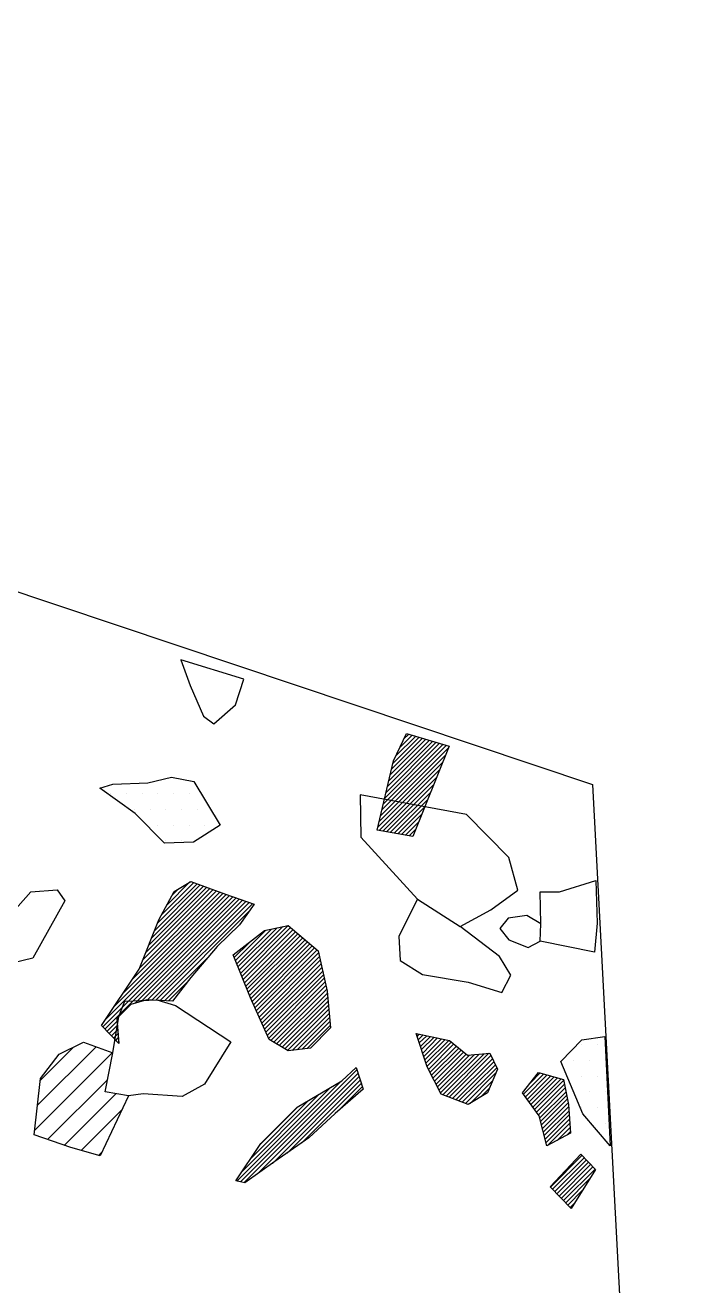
# Model space of a CAD drawing. Header units: metres. Extents: x -9.01 to -4.89, y -17.74 to -14.06.
# Drawn here: x -5.412 to -4.886, y -15.605 to -14.6 of the extents above; entities that cross this region are included whole.
import ezdxf

# ---------------------------------------------------------------- set-up
doc = ezdxf.new("R2010")
doc.units = ezdxf.units.M
doc.header["$LTSCALE"] = 25
doc.header["$MEASUREMENT"] = 0
doc.linetypes.add('STRICHPUNKTX2', pattern=[2, 1, -0.5, 0, -0.5])
doc.layers.get('0').update_dxf_attribs({"linetype": 'CONTINUOUS'})
for name, color, linetype in [('FEUER', 1, 'CONTINUOUS'), ('GRABUNGSGRENZE', 3, 'STRICHPUNKTX2'), ('KNOCHEN', 2, 'CONTINUOUS'), ('KNOCHENSCHRAFF', 2, 'CONTINUOUS'), ('STEINE', 4, 'CONTINUOUS'), ('STEINESCHRAFF', 4, 'CONTINUOUS')]:
    doc.layers.add(name, color=color, linetype=linetype)

# ---------------------------------------------------------------- blocks, each defined once
blk = doc.blocks.new('*X9')
at = {"color": 0}
for p, q in [((-511.66, -1518.23), (-510.09, -1516.66)), ((-511.36, -1517.57), (-510.37, -1516.58)), ((-511.05, -1516.91), (-510.64, -1516.5)), ((-512.9, -1523), (-507.46, -1517.56)), ((-512.79, -1522.54), (-507.64, -1517.39)), ((-512.68, -1522.07), (-507.91, -1517.31)), ((-512.56, -1521.61), (-508.19, -1517.23)), ((-512.45, -1521.14), (-508.46, -1517.15)), ((-512.34, -1520.67), (-508.73, -1517.07)), ((-512.23, -1520.21), (-509, -1516.98)), ((-512.12, -1519.74), (-509.28, -1516.9)), ((-512.01, -1519.28), (-509.55, -1516.82)), ((-511.89, -1518.81), (-509.82, -1516.74)), ((-513.01, -1523.47), (-507.7, -1518.15)), ((-513.12, -1523.93), (-507.94, -1518.75)), ((-513.01, -1524.17), (-508.18, -1519.34)), ((-512.71, -1524.22), (-508.41, -1519.93)), ((-512.41, -1524.28), (-508.65, -1520.52)), ((-512.11, -1524.33), (-508.89, -1521.12)), ((-511.81, -1524.38), (-509.13, -1521.71)), ((-511.51, -1524.44), (-509.37, -1522.3)), ((-511.21, -1524.49), (-509.61, -1522.89)), ((-510.91, -1524.54), (-509.85, -1523.48)), ((-510.61, -1524.6), (-510.09, -1524.08)), ((-531.37, -1533.34), (-526.73, -1528.7)), ((-531.13, -1532.75), (-526.99, -1528.61)), ((-530.9, -1532.16), (-527.25, -1528.51)), ((-530.66, -1531.57), (-527.51, -1528.42)), ((-530.32, -1530.88), (-527.77, -1528.32)), ((-529.9, -1530.1), (-528.08, -1528.28)), ((-535.02, -1539.82), (-524.66, -1529.46)), ((-534.85, -1539.3), (-524.92, -1529.37)), ((-534.85, -1540), (-524.4, -1529.55)), ((-534.14, -1538.23), (-525.18, -1529.27)), ((-533.42, -1537.16), (-525.44, -1529.18)), ((-532.71, -1536.09), (-525.7, -1529.08)), ((-532.42, -1537.92), (-524.14, -1529.64)), ((-532.08, -1535.11), (-525.96, -1528.99)), ((-531.93, -1537.79), (-523.88, -1529.74)), ((-531.85, -1534.52), (-526.22, -1528.89)), ((-531.61, -1533.93), (-526.48, -1528.8)), ((-529.48, -1529.33), (-529, -1528.85)), ((-531.46, -1537.67), (-523.62, -1529.83)), ((-531.12, -1537.69), (-523.36, -1529.92)), ((-530.79, -1537.71), (-523.1, -1530.02)), ((-530.45, -1537.72), (-523.37, -1530.64)), ((-524.04, -1535.56), (-520.24, -1531.76)), ((-524.45, -1534.55), (-522.03, -1532.13)), ((-524.35, -1534.8), (-521.58, -1532.03)), ((-524.25, -1535.05), (-521.13, -1531.93)), ((-524.14, -1535.31), (-520.67, -1531.84)), ((-523.94, -1535.81), (-520.05, -1531.92)), ((-523.84, -1536.06), (-519.86, -1532.08)), ((-523.74, -1536.31), (-519.67, -1532.24)), ((-523.63, -1536.57), (-519.47, -1532.4)), ((-523.53, -1536.82), (-519.28, -1532.57)), ((-523.43, -1537.07), (-519.09, -1532.73)), ((-581.37, -1536.67), (-578.29, -1533.59)), ((-581.31, -1536.96), (-577.99, -1533.64)), ((-581.25, -1537.26), (-577.71, -1533.72)), ((-581.22, -1536.17), (-578.59, -1533.54)), ((-580.8, -1535.4), (-578.89, -1533.48)), ((-580.79, -1535.03), (-579.19, -1533.43)), ((-580.78, -1534.67), (-579.6, -1533.48)), ((-580.37, -1539.56), (-574.29, -1533.48)), ((-580.19, -1539.74), (-574.01, -1533.56)), ((-580.01, -1539.91), (-573.74, -1533.64)), ((-579.83, -1540.08), (-573.47, -1533.72)), ((-524.55, -1534.3), (-523.34, -1533.09)), ((-523.33, -1537.32), (-518.9, -1532.89)), ((-523.23, -1537.57), (-518.71, -1533.05)), ((-523.12, -1537.81), (-518.52, -1533.22)), ((-523.01, -1538.06), (-518.33, -1533.38)), ((-522.9, -1538.3), (-518.14, -1533.54)), ((-522.79, -1538.55), (-517.94, -1533.7)), ((-581.19, -1537.55), (-577.49, -1533.85)), ((-581.13, -1537.84), (-577.26, -1533.98)), ((-581.06, -1538.13), (-577.04, -1534.11)), ((-581, -1538.43), (-576.82, -1534.24)), ((-580.94, -1538.72), (-576.59, -1534.37)), ((-580.88, -1539.01), (-576.37, -1534.5)), ((-580.77, -1534.3), (-580.62, -1534.16)), ((-580.73, -1539.22), (-576.15, -1534.63)), ((-580.55, -1539.39), (-575.21, -1534.05)), ((-579.65, -1540.25), (-573.19, -1533.8)), ((-579.23, -1540.19), (-573.06, -1534.02)), ((-578.79, -1540.11), (-573.04, -1534.35)), ((-578.36, -1540.02), (-573.02, -1534.69)), ((-530.11, -1537.74), (-526.5, -1534.13)), ((-522.68, -1538.79), (-517.82, -1533.93)), ((-522.57, -1539.04), (-517.75, -1534.22)), ((-522.46, -1539.28), (-517.69, -1534.51)), ((-577.95, -1539.97), (-573, -1535.02)), ((-577.64, -1540.02), (-572.98, -1535.36)), ((-577.34, -1540.07), (-572.97, -1535.69)), ((-522.35, -1539.52), (-517.63, -1534.8)), ((-522.24, -1539.77), (-517.56, -1535.09)), ((-522.13, -1540.01), (-517.5, -1535.38)), ((-522.02, -1540.26), (-517.43, -1535.67)), ((-577.04, -1540.11), (-572.95, -1536.03)), ((-576.73, -1540.16), (-572.93, -1536.36)), ((-576.43, -1540.21), (-572.91, -1536.7)), ((-529.77, -1537.75), (-528.34, -1536.32)), ((-521.91, -1540.5), (-517.37, -1535.95)), ((-521.81, -1540.75), (-517.3, -1536.24)), ((-521.62, -1540.91), (-517.24, -1536.53)), ((-576.12, -1540.26), (-572.89, -1537.03)), ((-575.86, -1540.36), (-572.87, -1537.37)), ((-575.6, -1540.45), (-572.86, -1537.7)), ((-521.4, -1541.05), (-517.17, -1536.82)), ((-521.18, -1541.18), (-517.12, -1537.13)), ((-520.96, -1541.31), (-517.1, -1537.45)), ((-520.73, -1541.44), (-517.07, -1537.78)), ((-575.34, -1540.54), (-572.84, -1538.04)), ((-575.08, -1540.64), (-572.82, -1538.37)), ((-574.81, -1540.72), (-572.8, -1538.71)), ((-520.51, -1541.57), (-517.04, -1538.1)), ((-520.29, -1541.71), (-517.01, -1538.42)), ((-519.93, -1541.7), (-516.98, -1538.75)), ((-574.41, -1540.67), (-572.78, -1539.04)), ((-574, -1540.62), (-572.76, -1539.38)), ((-573.6, -1540.57), (-572.75, -1539.71)), ((-534.68, -1540.18), (-533.89, -1539.39)), ((-534.5, -1540.36), (-533.86, -1539.72)), ((-519.53, -1541.66), (-516.95, -1539.07)), ((-519.13, -1541.61), (-516.92, -1539.4)), ((-518.73, -1541.56), (-516.89, -1539.72)), ((-573.2, -1540.52), (-572.73, -1540.05)), ((-572.8, -1540.47), (-572.71, -1540.38)), ((-570.37, -1555.72), (-555.12, -1540.48)), ((-570.3, -1556.01), (-554.98, -1540.69)), ((-570.28, -1555.28), (-555.27, -1540.27)), ((-570.2, -1554.85), (-555.94, -1540.58)), ((-534.33, -1540.54), (-533.84, -1540.05)), ((-534.16, -1540.72), (-533.81, -1540.38)), ((-533.98, -1540.9), (-533.79, -1540.71)), ((-509.97, -1540.58), (-509.8, -1540.4)), ((-509.88, -1540.85), (-509.5, -1540.47)), ((-509.8, -1541.11), (-509.21, -1540.53)), ((-509.71, -1541.38), (-508.92, -1540.59)), ((-509.62, -1541.64), (-508.63, -1540.65)), ((-509.53, -1541.91), (-508.34, -1540.71)), ((-509.45, -1542.18), (-508.04, -1540.77)), ((-570.11, -1554.41), (-556.91, -1541.2)), ((-568.83, -1552.77), (-557.88, -1541.82)), ((-559.54, -1545.6), (-554.84, -1540.9)), ((-558.6, -1545.01), (-554.69, -1541.11)), ((-557.65, -1544.42), (-554.55, -1541.32)), ((-556.71, -1543.83), (-554.4, -1541.53)), ((-555.76, -1543.23), (-554.26, -1541.74)), ((-533.81, -1541.08), (-533.76, -1541.03)), ((-509.36, -1542.44), (-507.75, -1540.83)), ((-509.27, -1542.71), (-507.46, -1540.9)), ((-509.19, -1542.98), (-507.24, -1541.03)), ((-509.07, -1543.21), (-507.05, -1541.19)), ((-508.95, -1543.45), (-506.85, -1541.35)), ((-508.83, -1543.68), (-506.66, -1541.51)), ((-508.71, -1543.91), (-506.47, -1541.67)), ((-568.95, -1552.54), (-558.85, -1542.44)), ((-554.81, -1542.64), (-554.12, -1541.95)), ((-508.59, -1544.15), (-506.27, -1541.83)), ((-508.47, -1544.38), (-506.08, -1541.99)), ((-508.35, -1544.61), (-505.8, -1542.07)), ((-508.23, -1544.85), (-505.41, -1542.03)), ((-508.11, -1545.08), (-505.03, -1542)), ((-507.92, -1545.24), (-504.64, -1541.97)), ((-507.66, -1545.34), (-504.25, -1541.93)), ((-507.41, -1545.44), (-504.09, -1542.12)), ((-507.15, -1545.54), (-503.97, -1542.36)), ((-506.89, -1545.63), (-503.86, -1542.6)), ((-569.2, -1552.08), (-560.8, -1543.68)), ((-569.08, -1552.31), (-559.83, -1543.06)), ((-523.75, -1552.23), (-514.77, -1543.26)), ((-522.7, -1551.54), (-514.68, -1543.52)), ((-521.51, -1550.7), (-514.6, -1543.79)), ((-506.64, -1545.73), (-503.74, -1542.84)), ((-506.38, -1545.83), (-503.63, -1543.08)), ((-506.12, -1545.93), (-503.7, -1543.5)), ((-501.5, -1545.19), (-499.88, -1543.57)), ((-501.35, -1545.4), (-499.61, -1543.65)), ((-501.2, -1545.6), (-499.33, -1543.73)), ((-501.06, -1545.81), (-499.05, -1543.8)), ((-500.98, -1544.31), (-500.16, -1543.49)), ((-569.32, -1551.84), (-561.77, -1544.29)), ((-524.33, -1552.11), (-516.91, -1544.69)), ((-524.04, -1552.17), (-516.05, -1544.19)), ((-520.33, -1549.88), (-514.51, -1544.06)), ((-519.15, -1549.06), (-514.42, -1544.33)), ((-516.23, -1546.48), (-514.34, -1544.59)), ((-505.76, -1545.92), (-503.96, -1544.12)), ((-504.88, -1545.38), (-504.23, -1544.74)), ((-500.91, -1546.01), (-498.78, -1543.88)), ((-500.76, -1546.22), (-498.5, -1543.96)), ((-500.61, -1546.42), (-498.3, -1544.11)), ((-500.46, -1546.63), (-498.24, -1544.4)), ((-500.31, -1546.83), (-498.18, -1544.69)), ((-567.84, -1549.66), (-563.71, -1545.53)), ((-567.72, -1549.89), (-562.74, -1544.91)), ((-523.9, -1551.32), (-517.77, -1545.19)), ((-523.17, -1550.25), (-518.62, -1545.69)), ((-500.21, -1547.08), (-498.11, -1544.99)), ((-500.14, -1547.36), (-498.05, -1545.28)), ((-500.06, -1547.64), (-497.99, -1545.57)), ((-568.19, -1548.95), (-565.98, -1546.74)), ((-568.07, -1549.19), (-565.29, -1546.4)), ((-567.96, -1549.42), (-564.6, -1546.06)), ((-522.45, -1549.17), (-519.48, -1546.2)), ((-499.99, -1547.92), (-497.93, -1545.87)), ((-499.92, -1548.21), (-497.89, -1546.18)), ((-499.85, -1548.49), (-497.87, -1546.51)), ((-499.78, -1548.77), (-497.85, -1546.84)), ((-499.7, -1549.05), (-497.83, -1547.17)), ((-499.59, -1549.29), (-497.8, -1547.5)), ((-498.82, -1548.87), (-497.78, -1547.84)), ((-568.54, -1548.24), (-568.54, -1548.24)), ((-568.43, -1548.48), (-568.05, -1548.1)), ((-568.31, -1548.71), (-567.56, -1547.96)), ((-498.04, -1548.45), (-497.76, -1548.17)), ((-499.36, -1552.6), (-496.84, -1550.07)), ((-499.19, -1552.77), (-496.67, -1550.25)), ((-499.01, -1552.95), (-496.49, -1550.43)), ((-498.84, -1553.13), (-496.32, -1550.61)), ((-498.66, -1553.31), (-496.15, -1550.8)), ((-570.17, -1556.23), (-565.19, -1551.25)), ((-498.49, -1553.49), (-495.97, -1550.98)), ((-498.31, -1553.67), (-495.8, -1551.16)), ((-570.03, -1556.44), (-565.48, -1551.89)), ((-569.89, -1556.66), (-565.77, -1552.54)), ((-498.14, -1553.85), (-496.21, -1551.92)), ((-497.97, -1554.03), (-496.79, -1552.85)), ((-570.03, -1553.97), (-569.05, -1552.99)), ((-569.76, -1556.88), (-566.06, -1553.18)), ((-569.62, -1557.1), (-566.02, -1553.49)), ((-569.48, -1557.31), (-565.9, -1553.73)), ((-497.79, -1554.21), (-497.37, -1553.79)), ((-569.33, -1557.51), (-565.78, -1553.97)), ((-569.11, -1557.65), (-565.67, -1554.2)), ((-568.89, -1557.78), (-565.56, -1554.45)), ((-568.67, -1557.92), (-565.47, -1554.71)), ((-568.45, -1558.05), (-565.38, -1554.98)), ((-568.24, -1558.18), (-565.29, -1555.24)), ((-568.02, -1558.32), (-565.2, -1555.5)), ((-567.8, -1558.45), (-565.11, -1555.77)), ((-567.41, -1558.42), (-565.02, -1556.03)), ((-567.02, -1558.38), (-565.03, -1556.39)), ((-566.63, -1558.34), (-565.09, -1556.8)), ((-566.24, -1558.31), (-565.14, -1557.21))]:
    blk.add_line(p, q, dxfattribs=at)
blk = doc.blocks.new('*X16')
at = {"color": 0}
for p, q in [((-540.21, -1546.07), (-535.55, -1541.41)), ((-539.98, -1544.08), (-537.34, -1541.43)), ((-540.43, -1548.06), (-534.26, -1541.89)), ((-539.41, -1548.81), (-534.62, -1544.02)), ((-538.1, -1549.27), (-533.99, -1545.15)), ((-536.75, -1549.68), (-533.51, -1546.44)), ((-535.37, -1550.07), (-535.05, -1549.75))]:
    blk.add_line(p, q, dxfattribs=at)
blk = doc.blocks.new('*X17')
at = {"color": 0}
for p, q in [((-534.375, -1521.25), (-534.375, -1521.25)), ((-533.125, -1521.25), (-533.125, -1521.25)), ((-531.875, -1521.25), (-531.875, -1521.25)), ((-530.625, -1521.25), (-530.625, -1521.25)), ((-529.375, -1521.25), (-529.375, -1521.25)), ((-528.125, -1521.25), (-528.125, -1521.25)), ((-532.5, -1522.5), (-532.5, -1522.5)), ((-531.25, -1522.5), (-531.25, -1522.5)), ((-530, -1522.5), (-530, -1522.5)), ((-528.75, -1522.5), (-528.75, -1522.5)), ((-527.5, -1522.5), (-527.5, -1522.5)), ((-530.625, -1523.75), (-530.625, -1523.75)), ((-529.375, -1523.75), (-529.375, -1523.75)), ((-528.125, -1523.75), (-528.125, -1523.75)), ((-526.875, -1523.75), (-526.875, -1523.75)), ((-530, -1525), (-530, -1525)), ((-528.75, -1525), (-528.75, -1525)), ((-496.875, -1541.25), (-496.875, -1541.25)), ((-495.625, -1541.25), (-495.625, -1541.25)), ((-497.5, -1542.5), (-497.5, -1542.5)), ((-496.25, -1542.5), (-496.25, -1542.5)), ((-495, -1542.5), (-495, -1542.5)), ((-496.875, -1543.75), (-496.875, -1543.75)), ((-495.625, -1543.75), (-495.625, -1543.75)), ((-497.5, -1545), (-497.5, -1545)), ((-496.25, -1545), (-496.25, -1545)), ((-495, -1545), (-495, -1545)), ((-496.875, -1546.25), (-496.875, -1546.25)), ((-495.625, -1546.25), (-495.625, -1546.25)), ((-495, -1547.5), (-495, -1547.5))]:
    blk.add_line(p, q, dxfattribs=at)

msp = doc.modelspace()

# ---------------------------------------------------------------- linework, layer by layer
at = {"layer": 'GRABUNGSGRENZE', "flags": 128}
msp.add_lwpolyline([(-6.798, -14.6001), (-6.6751, -14.6275), (-6.4415, -14.7063), (-6.3227, -14.7261), (-6.261, -14.75), (-6.1931, -14.8025), (-5.8606, -14.8949), (-5.5582, -15.0048), (-4.9599, -15.205), (-4.9246, -15.877), (-4.8857, -16.5754), (-4.8863, -16.9644), (-5.2106, -16.9999), (-5.1941, -17.7076)], dxfattribs=at)
at = {"layer": 'KNOCHEN'}
for points in [[(-5.1032, -15.2465), (-5.1317, -15.2414), (-5.1185, -15.1863), (-5.1083, -15.1644), (-5.0742, -15.1746), (-5.1032, -15.2465)], [(-5.3375, -15.4114), (-5.3513, -15.3971), (-5.3213, -15.3522), (-5.3055, -15.313), (-5.2933, -15.2905), (-5.28, -15.2823), (-5.2525, -15.2925), (-5.2295, -15.3006), (-5.2413, -15.317), (-5.2591, -15.3343), (-5.28, -15.3588), (-5.2947, -15.3777), (-5.3151, -15.3767), (-5.3279, -15.3803), (-5.3391, -15.3915), (-5.3375, -15.4114)], [(-5.2463, -15.3409), (-5.2214, -15.3215), (-5.2025, -15.3174), (-5.1785, -15.3378), (-5.1714, -15.3699), (-5.1688, -15.399), (-5.1846, -15.4153), (-5.2024, -15.4174), (-5.2177, -15.4082), (-5.2325, -15.3751), (-5.2463, -15.3409)], [(-5.1005, -15.4035), (-5.0739, -15.4091), (-5.0597, -15.4208), (-5.0418, -15.4193), (-5.0357, -15.432), (-5.0438, -15.4509), (-5.0591, -15.4601), (-5.0805, -15.4519), (-5.0918, -15.43), (-5.1005, -15.4035)], [(-5.2441, -15.5209), (-5.2243, -15.4913), (-5.1952, -15.4622), (-5.1596, -15.4413), (-5.1484, -15.4306), (-5.1427, -15.4479), (-5.1651, -15.4673), (-5.186, -15.4867), (-5.213, -15.5056), (-5.237, -15.5224), (-5.2441, -15.5209)], [(-4.9964, -15.4931), (-5.0025, -15.4692), (-5.0158, -15.4508), (-5.003, -15.4345), (-4.9832, -15.4401), (-4.9791, -15.46), (-4.9775, -15.4829), (-4.9964, -15.4931)], [(-4.9938, -15.5258), (-4.9693, -15.4997), (-4.9576, -15.512), (-4.9769, -15.5431), (-4.9938, -15.5258)]]:
    msp.add_lwpolyline(points, dxfattribs=at)
at = {"layer": 'STEINE'}
for points in [[(-5.2879, -15.1059), (-5.2807, -15.1263), (-5.27, -15.1508), (-5.2618, -15.1569), (-5.2445, -15.1416), (-5.2379, -15.1212), (-5.2879, -15.1059)], [(-5.3525, -15.208), (-5.3423, -15.2049), (-5.3143, -15.2039), (-5.2954, -15.1993), (-5.2776, -15.2028), (-5.2566, -15.2375), (-5.278, -15.2512), (-5.301, -15.2518), (-5.3244, -15.2283), (-5.3525, -15.208)], [(-5.145, -15.2134), (-5.1445, -15.247), (-5.0995, -15.2964), (-5.0654, -15.3183), (-5.0409, -15.3051), (-5.0195, -15.2892), (-5.0267, -15.2632), (-5.0604, -15.2291), (-5.145, -15.2134)], [(-5.0011, -15.3162), (-5.0017, -15.2907), (-4.9864, -15.2907), (-4.9573, -15.2815), (-4.9563, -15.3157), (-4.9583, -15.3386), (-5.0016, -15.33)], [(-5.4212, -15.3472), (-5.4238, -15.309), (-5.4075, -15.2906), (-5.3866, -15.2891), (-5.3805, -15.2977), (-5.4059, -15.3436), (-5.4059, -15.3436), (-5.4212, -15.3472)], [(-5.0995, -15.2964), (-5.1143, -15.326), (-5.1133, -15.3454), (-5.0954, -15.3566), (-5.0592, -15.3627), (-5.0322, -15.3708), (-5.025, -15.357), (-5.0342, -15.3423), (-5.0654, -15.3183)], [(-5.0011, -15.3162), (-5.0123, -15.3096), (-5.0271, -15.3117), (-5.0338, -15.3198), (-5.0266, -15.329), (-5.0113, -15.3351), (-5.0016, -15.33), (-5.0011, -15.3162)], [(-5.3482, -15.4501), (-5.3421, -15.419), (-5.3375, -15.39), (-5.3325, -15.3777), (-5.307, -15.3767), (-5.2922, -15.3813), (-5.2483, -15.4103), (-5.2692, -15.444), (-5.287, -15.4537), (-5.3181, -15.4516), (-5.3298, -15.4532), (-5.3482, -15.4501)], [(-4.9459, -15.4931), (-4.9678, -15.4676), (-4.9852, -15.4258), (-4.9684, -15.4085), (-4.9501, -15.4059), (-4.9459, -15.4931)], [(-5.3298, -15.4532), (-5.3522, -15.5011), (-5.3757, -15.4945), (-5.4048, -15.4844), (-5.3997, -15.4395), (-5.3849, -15.4201), (-5.3656, -15.4104), (-5.3421, -15.419)]]:
    msp.add_lwpolyline(points, dxfattribs=at)

# ---------------------------------------------------------------- block references
at = {"layer": 'FEUER', "xscale": 0.01, "yscale": 0.01, "zscale": 0.01}
msp.add_blockref('*X16', (0, 0), dxfattribs=at)
at = {"layer": 'KNOCHENSCHRAFF', "xscale": 0.01, "yscale": 0.01, "zscale": 0.01}
msp.add_blockref('*X9', (0, 0), dxfattribs=at)
at = {"layer": 'STEINESCHRAFF', "xscale": 0.01, "yscale": 0.01, "zscale": 0.01}
msp.add_blockref('*X17', (0, 0), dxfattribs=at)

doc.saveas('drawing.dxf')
